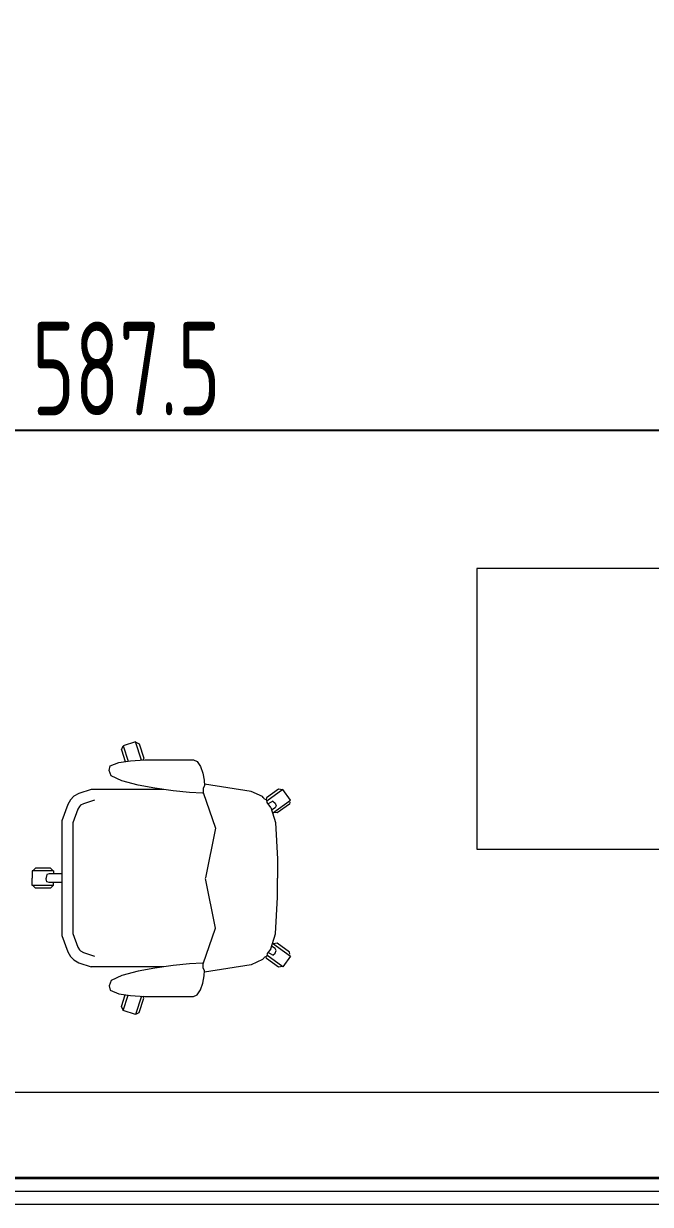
# Model space of a CAD drawing. Extents: x 6529560 to 6558080, y 5579316 to 5588131.
# Drawn here: x 6543796.565 to 6543798.241, y 5579604.228 to 5579607.385 of the extents above; entities that cross this region are included whole.
import ezdxf

# ---------------------------------------------------------------- set-up
doc = ezdxf.new("R2010")
doc.units = 0
doc.header["$MEASUREMENT"] = 0
doc.header["$PDSIZE"] = -5
doc.linetypes.add('ACAD_ISO10W100', pattern=[18, 12, -3, 0, -3])
doc.linetypes.add('GR_SOLID', pattern=[0])
doc.layers.get('0').update_dxf_attribs({"color": 2, "linetype": 'CONTINUOUS', "lineweight": 5})
doc.layers.get('Defpoints').update_dxf_attribs({"linetype": 'CONTINUOUS'})
for name, color, linetype, lineweight in [('arch_meble', 5, 'GR_SOLID', 13), ('arch_osie', 181, 'CONTINUOUS', 5), ('arch_powierzchnia', 6, 'CONTINUOUS', 35), ('arch_sciany dzialowe cienkie na hali', 52, 'CONTINUOUS', 15), ('arch_wymiary', 2, 'CONTINUOUS', 13)]:
    doc.layers.add(name, color=color, linetype=linetype, lineweight=lineweight)
doc.styles.add('ISO8', font='iso8.shx', dxfattribs={"width": 0.7})
doc.styles.add('ROMANS', font='romans.shx', dxfattribs={"width": 0.8})
doc.dimstyles.new('biura', dxfattribs={"dimtxt": 0.25, "dimasz": 0.1, "dimexe": 0.18, "dimexo": 0.0625, "dimgap": 0.04, "dimtad": 1, "dimdec": 1, "dimlfac": 100, "dimzin": 0, "dimdsep": 46, "dimtxsty": 'ISO8', "dimblk": 'ARCHTICK', "dimcen": 0.09, "dimadec": 0, "dimazin": 0, "dimtfac": 1, "dimtdec": 1, "dimtix": 1, "dimtofl": 0, "dimtmove": 0, "dimatfit": 3, "dimldrblk": 'ARCHTICK', "dimfxl": 0.2, "dimfxlon": 1, "dimtolj": 1, "dimtzin": 0, "dimarcsym": 0})
doc.dimstyles.new('D-GB-50', dxfattribs={"dimscale": 50, "dimtxt": 2.5, "dimasz": 2.5, "dimexe": 1, "dimexo": 2, "dimtad": 1, "dimdec": 0, "dimtxsty": 'ROMANS', "dimblk": 'OBLIQUE', "dimcen": 2.5, "dimdle": 1, "dimclrd": 256, "dimclre": 256, "dimclrt": 2, "dimadec": 0, "dimazin": 0, "dimtfac": 1, "dimtdec": 0, "dimtix": 1, "dimtmove": 2, "dimatfit": 3, "dimfxl": 1, "dimarcsym": 0})

# ---------------------------------------------------------------- blocks, each defined once
blk = doc.blocks.new('_ArchTick')
at = {"color": 0, "linetype": 'ByBlock', "const_width": 0.15}
blk.add_lwpolyline([(-0.5, -0.5), (0.5, 0.5)], dxfattribs=at)
blk = doc.blocks.new('*D288')
at = {"layer": 'arch_wymiary', "color": 0, "lineweight": -2, "transparency": 16777216}
for p, q in [((6543793.902183383, 5579606.497695825), (6543793.902183383, 5579606.117695826)), ((6543799.777183797, 5579606.497695825), (6543799.777183797, 5579606.117695826)), ((6543793.902183383, 5579606.297695826), (6543799.777183797, 5579606.297695826))]:
    blk.add_line(p, q, dxfattribs=at)
at = {"layer": 'Defpoints', "color": 0, "transparency": 16777216}
for p in [(6543799.777183797, 5579609.301213698), (6543793.902183383, 5579606.746896117), (6543799.777183797, 5579606.297695826)]:
    blk.add_point(p, dxfattribs=at)
at = {"layer": 'arch_wymiary', "color": 0, "lineweight": -2, "transparency": 16777216, "xscale": 0.1, "yscale": 0.1, "zscale": 0.1, "rotation": 180}
blk.add_blockref('_ArchTick', (6543793.902183383, 5579606.297695826), dxfattribs=at)
at = {"layer": 'arch_wymiary', "color": 0, "lineweight": -2, "transparency": 16777216, "xscale": 0.1, "yscale": 0.1, "zscale": 0.1}
blk.add_blockref('_ArchTick', (6543799.777183797, 5579606.297695826), dxfattribs=at)
at = {"layer": 'arch_wymiary', "color": 0, "transparency": 16777216, "insert": (6543796.83968359, 5579606.462695826), "char_height": 0.25, "attachment_point": 5, "style": 'ISO8'}
blk.add_mtext('\\A1;587.5', dxfattribs=at)
blk = doc.blocks.new('_OBLIQUE')
at = {"color": 0, "linetype": 'ByBlock', "lineweight": -2}
blk.add_line((-0.5, -0.5), (0.5, 0.5), dxfattribs=at)

msp = doc.modelspace()

# ---------------------------------------------------------------- linework, layer by layer
at = {"layer": 'arch_meble'}
for p, q in [((6543796.826667794, 5579605.443490739, 6.604064671682199), (6543796.836981353, 5579605.411748454, 6.604064671682199)), ((6543796.864637792, 5579605.464800738, 6.604064671682199), (6543796.831347793, 5579605.453990738, 6.604064671682199)), ((6543796.831347793, 5579605.453990738, 6.604064671682199), (6543796.844686514, 5579605.4129333, 6.604064671682199)), ((6543796.880607795, 5579605.415660739, 6.604064671682199), (6543796.864637792, 5579605.464800738, 6.604064671682199)), ((6543796.865015111, 5579605.463639722, 6.604064671682199), (6543796.874217794, 5579605.458950738, 6.604064671682199)), ((6543796.874217794, 5579605.458950738, 6.604064671682199), (6543796.886577795, 5579605.42090074, 6.604064671682199)), ((6543796.796817794, 5579605.400000739, 6.604064671682199), (6543796.819307792, 5579605.409030737, 6.604064671682199)), ((6543796.819307792, 5579605.409030737, 6.604064671682199), (6543796.850847794, 5579605.41388074, 6.604064671682199)), ((6543796.850847794, 5579605.41388074, 6.604064671682199), (6543796.889597794, 5579605.416180739, 6.604064671682199)), ((6543796.886577795, 5579605.42090074, 6.604064671682199), (6543796.88400366, 5579605.415848702, 6.604064671682199)), ((6543796.889597794, 5579605.416180739, 6.604064671682199), (6543796.932677794, 5579605.41685074, 6.604064671682199)), ((6543796.932677794, 5579605.41685074, 6.604064671682199), (6543797.019377795, 5579605.416720741, 6.604064671682199)), ((6543797.019377795, 5579605.416720741, 6.604064671682199), (6543797.029177794, 5579605.41216074, 6.604064671682199)), ((6543797.029177794, 5579605.41216074, 6.604064671682199), (6543797.038227795, 5579605.398520742, 6.604064671682199)), ((6543796.793777794, 5579605.388090739, 6.604064671682199), (6543796.796817794, 5579605.400000739, 6.604064671682199)), ((6543796.799147795, 5579605.373610737, 6.604064671682199), (6543796.793777794, 5579605.388090739, 6.604064671682199)), ((6543797.038227795, 5579605.398520742, 6.604064671682199), (6543797.044357795, 5579605.380830741, 6.604064671682199)), ((6543797.044357795, 5579605.380830741, 6.604064671682199), (6543797.048047795, 5579605.36167074, 6.604064671682199)), ((6543796.827327794, 5579605.360660738, 6.604064671682199), (6543796.799147795, 5579605.373610737, 6.604064671682199)), ((6543796.871317794, 5579605.348810739, 6.604064671682199), (6543796.827327794, 5579605.360660738, 6.604064671682199)), ((6543796.915907795, 5579605.34039074, 6.604064671682199), (6543796.871317794, 5579605.348810739, 6.604064671682199)), ((6543797.048957795, 5579605.346920741, 6.604064671682199), (6543797.045387796, 5579605.340410742, 6.604064671682199)), ((6543797.048047795, 5579605.36167074, 6.604064671682199), (6543797.048957795, 5579605.346920741, 6.604064671682199)), ((6543797.173887794, 5579605.331430742, 6.604064671682199), (6543797.048674457, 5579605.35151328, 6.604064671682199)), ((6543796.699317795, 5579605.318860739, 6.604064671682199), (6543796.690167796, 5579605.309710736, 6.604064671682199)), ((6543796.712837794, 5579605.326470739, 6.604064671682199), (6543796.699317795, 5579605.318860739, 6.604064671682199)), ((6543796.745857795, 5579605.336960737, 6.604064671682199), (6543796.712837794, 5579605.326470739, 6.604064671682199)), ((6543796.940066494, 5579605.33696074, 6.604064671682199), (6543796.745857795, 5579605.336960737, 6.604064671682199)), ((6543796.964647796, 5579605.333470738, 6.604064671682199), (6543796.915907795, 5579605.34039074, 6.604064671682199)), ((6543797.008557795, 5579605.328930742, 6.604064671682199), (6543796.964647796, 5579605.333470738, 6.604064671682199)), ((6543797.043127795, 5579605.327070741, 6.604064671682199), (6543797.008557795, 5579605.328930742, 6.604064671682199)), ((6543797.045282741, 5579605.329361505, 6.604064671682199), (6543797.043127795, 5579605.327070741, 6.604064671682199)), ((6543797.045387796, 5579605.340410742, 6.604064671682199), (6543797.044847795, 5579605.33068074, 6.604064671682199)), ((6543797.044847795, 5579605.33068074, 6.604064671682199), (6543797.045282741, 5579605.329361505, 6.604064671682199)), ((6543797.045282741, 5579605.329361505, 6.604064671682199), (6543797.078617797, 5579605.233610742, 6.604064671682199)), ((6543797.203557794, 5579605.317990742, 6.604064671682199), (6543797.173887794, 5579605.331430742, 6.604064671682199)), ((6543797.205652348, 5579605.315975603, 6.604064671682199), (6543797.203557794, 5579605.317990742, 6.604064671682199)), ((6543797.207057795, 5579605.314250742, 6.604064671682199), (6543797.205652348, 5579605.315975603, 6.604064671682199)), ((6543797.207917796, 5579605.311930741, 6.604064671682199), (6543797.207057795, 5579605.314250742, 6.604064671682199)), ((6543797.214097796, 5579605.314730741, 6.604064671682199), (6543797.213280406, 5579605.309544044, 6.604064671682199)), ((6543797.246457796, 5579605.338240743, 6.604064671682199), (6543797.214097796, 5579605.314730741, 6.604064671682199)), ((6543797.257887795, 5579605.337030743, 6.604064671682199), (6543797.215518401, 5579605.306244218, 6.604064671682199)), ((6543797.257221823, 5579605.336546832, 6.604064671682199), (6543797.246457796, 5579605.338240743, 6.604064671682199)), ((6543797.278457796, 5579605.308710744, 6.604064671682199), (6543797.257887795, 5579605.337030743, 6.604064671682199)), ((6543796.683097796, 5579605.297210735, 6.604064671682199), (6543796.666917796, 5579605.253500737, 6.604064671682199)), ((6543796.690167796, 5579605.309710736, 6.604064671682199), (6543796.683097796, 5579605.297210735, 6.604064671682199)), ((6543796.71032046, 5579605.284572841, 6.604064671682199), (6543796.696834712, 5579605.24814131, 6.604064671682199)), ((6543796.714202652, 5579605.291436689, 6.604064671682199), (6543796.71032046, 5579605.284572841, 6.604064671682199)), ((6543796.717569533, 5579605.294803566, 6.604064671682199), (6543796.714202652, 5579605.291436689, 6.604064671682199)), ((6543796.724829684, 5579605.298890085, 6.604064671682199), (6543796.717569533, 5579605.294803566, 6.604064671682199)), ((6543796.754915881, 5579605.308448058, 6.604064671682199), (6543796.724829684, 5579605.298890085, 6.604064671682199)), ((6543797.215107795, 5579605.308730743, 6.604064671682199), (6543797.207917796, 5579605.311930741, 6.604064671682199)), ((6543797.216228422, 5579605.301944503, 6.604064671682199), (6543797.215107795, 5579605.308730743, 6.604064671682199)), ((6543797.226117795, 5579605.288820745, 6.604064671682199), (6543797.216228422, 5579605.301944503, 6.604064671682199)), ((6543797.231897794, 5579605.305850744, 6.604064671682199), (6543797.218782413, 5579605.298555208, 6.604064671682199)), ((6543797.226117795, 5579605.288820745, 6.604064671682199), (6543797.238237796, 5579605.248890744, 6.604064671682199)), ((6543797.237307796, 5579605.288500743, 6.604064671682199), (6543797.228228645, 5579605.28190612, 6.604064671682199)), ((6543797.230629499, 5579605.273956689, 6.604064671682199), (6543797.278457796, 5579605.308710744, 6.604064671682199)), ((6543797.231897794, 5579605.305850744, 6.604064671682199), (6543797.237967795, 5579605.300970744, 6.604064671682199)), ((6543797.240787794, 5579605.293720743, 6.604064671682199), (6543797.237307796, 5579605.288500743, 6.604064671682199)), ((6543797.237967795, 5579605.300970744, 6.604064671682199), (6543797.240787794, 5579605.293720743, 6.604064671682199)), ((6543797.275847796, 5579605.297790742, 6.604064671682199), (6543797.243459421, 5579605.274285256, 6.604064671682199)), ((6543797.276749846, 5579605.303471225, 6.604064671682199), (6543797.275847796, 5579605.297790742, 6.604064671682199)), ((6543796.666917796, 5579605.253500737, 6.604064671682199), (6543796.666917799, 5579604.946548721, 6.604064671682199)), ((6543797.243459421, 5579605.274285256, 6.604064671682199), (6543797.233304152, 5579605.275900204, 6.604064671682199)), ((6543796.696834712, 5579605.24814131, 6.604064671682199), (6543796.696834714, 5579604.95190815, 6.604064671682199)), ((6543797.078617797, 5579605.233610742, 6.604064671682199), (6543797.051497797, 5579605.10063074, 6.604064671682199)), ((6543797.238237796, 5579605.248890744, 6.604064671682199), (6543797.243697797, 5579605.150890744, 6.604064671682199)), ((6543796.596837798, 5579605.126770737, 6.604064671682199), (6543796.589537798, 5579605.119470735, 6.604064671682199)), ((6543796.636837797, 5579605.126770737, 6.604064671682199), (6543796.596837798, 5579605.126770737, 6.604064671682199)), ((6543796.644137797, 5579605.119470736, 6.604064671682199), (6543796.636837797, 5579605.126770737, 6.604064671682199)), ((6543797.243697797, 5579605.150890744, 6.604064671682199), (6543797.244101092, 5579605.100024735, 6.604064671682199)), ((6543796.588307797, 5579605.119470736, 6.604064671682199), (6543796.588307797, 5579605.100024727, 6.604064671682199)), ((6543796.645337797, 5579605.119470736, 6.604064671682199), (6543796.588307797, 5579605.119470736, 6.604064671682199)), ((6543796.588307798, 5579605.08057872, 6.604064671682199), (6543796.588307797, 5579605.100024727, 6.604064671682199)), ((6543796.627597798, 5579605.109450737, 6.604064671682199), (6543796.625617799, 5579605.101930736, 6.604064671682199)), ((6543796.625617799, 5579605.101930736, 6.604064671682199), (6543796.625617799, 5579605.100024727, 6.604064671682199)), ((6543796.625617799, 5579605.09811872, 6.604064671682199), (6543796.625617799, 5579605.100024727, 6.604064671682199)), ((6543796.627597796, 5579605.09059872, 6.604064671682199), (6543796.625617799, 5579605.09811872, 6.604064671682199)), ((6543796.633487799, 5579605.111630737, 6.604064671682199), (6543796.627597798, 5579605.109450737, 6.604064671682199)), ((6543796.666917797, 5579605.111630737, 6.604064671682199), (6543796.633487799, 5579605.111630737, 6.604064671682199)), ((6543796.645337797, 5579605.119470736, 6.604064671682199), (6543796.645337796, 5579605.111630737, 6.604064671682199)), ((6543797.078617799, 5579604.966438725, 6.604064671682199), (6543797.051497797, 5579605.099418724, 6.604064671682199)), ((6543797.243697797, 5579605.049158728, 6.604064671682199), (6543797.244101092, 5579605.100024735, 6.604064671682199)), ((6543796.645337797, 5579605.08057872, 6.604064671682199), (6543796.588307798, 5579605.08057872, 6.604064671682199)), ((6543796.596837799, 5579605.07327872, 6.604064671682199), (6543796.589537797, 5579605.080578719, 6.604064671682199)), ((6543796.636837798, 5579605.07327872, 6.604064671682199), (6543796.596837799, 5579605.07327872, 6.604064671682199)), ((6543796.633487799, 5579605.088418719, 6.604064671682199), (6543796.627597796, 5579605.09059872, 6.604064671682199)), ((6543796.666917797, 5579605.088418722, 6.604064671682199), (6543796.633487799, 5579605.088418719, 6.604064671682199)), ((6543796.644137797, 5579605.08057872, 6.604064671682199), (6543796.636837798, 5579605.07327872, 6.604064671682199)), ((6543796.645337797, 5579605.08057872, 6.604064671682199), (6543796.645337797, 5579605.088418722, 6.604064671682199)), ((6543797.238237799, 5579604.951158727, 6.604064671682199), (6543797.243697797, 5579605.049158728, 6.604064671682199)), ((6543796.666917799, 5579604.946548721, 6.604064671682199), (6543796.6830978, 5579604.90283872, 6.604064671682199)), ((6543796.696834714, 5579604.95190815, 6.604064671682199), (6543796.710320465, 5579604.915476619, 6.604064671682199)), ((6543797.045282748, 5579604.870687963, 6.604064671682199), (6543797.078617799, 5579604.966438725, 6.604064671682199)), ((6543797.2261178, 5579604.911228726, 6.604064671682199), (6543797.238237799, 5579604.951158727, 6.604064671682199)), ((6543796.710320465, 5579604.915476619, 6.604064671682199), (6543796.714202658, 5579604.908612771, 6.604064671682199)), ((6543796.714202658, 5579604.908612771, 6.604064671682199), (6543796.717569534, 5579604.905245893, 6.604064671682199)), ((6543796.717569534, 5579604.905245893, 6.604064671682199), (6543796.724829686, 5579604.901159371, 6.604064671682199)), ((6543797.2261178, 5579604.911228726, 6.604064671682199), (6543797.216228423, 5579604.898104967, 6.604064671682199)), ((6543797.237307799, 5579604.911548726, 6.604064671682199), (6543797.228228649, 5579604.918143347, 6.604064671682199)), ((6543797.230629503, 5579604.926092782, 6.604064671682199), (6543797.278457802, 5579604.891338727, 6.604064671682199)), ((6543797.243459425, 5579604.925764215, 6.604064671682199), (6543797.233304156, 5579604.924149266, 6.604064671682199)), ((6543797.2407878, 5579604.906328727, 6.604064671682199), (6543797.237307799, 5579604.911548726, 6.604064671682199)), ((6543797.2379678, 5579604.899078727, 6.604064671682199), (6543797.2407878, 5579604.906328727, 6.604064671682199)), ((6543797.2758478, 5579604.902258727, 6.604064671682199), (6543797.243459425, 5579604.925764215, 6.604064671682199)), ((6543796.6830978, 5579604.90283872, 6.604064671682199), (6543796.690167801, 5579604.890338722, 6.604064671682199)), ((6543796.690167801, 5579604.890338722, 6.604064671682199), (6543796.699317799, 5579604.881188721, 6.604064671682199)), ((6543796.699317799, 5579604.881188721, 6.604064671682199), (6543796.712837799, 5579604.873578722, 6.604064671682199)), ((6543796.712837799, 5579604.873578722, 6.604064671682199), (6543796.7458578, 5579604.863088722, 6.604064671682199)), ((6543796.724829686, 5579604.901159371, 6.604064671682199), (6543796.754915887, 5579604.891601401, 6.604064671682199)), ((6543797.0431278, 5579604.872978725, 6.604064671682199), (6543797.008557799, 5579604.871118725, 6.604064671682199)), ((6543797.045282748, 5579604.870687963, 6.604064671682199), (6543797.0431278, 5579604.872978725, 6.604064671682199)), ((6543797.203557801, 5579604.882058728, 6.604064671682199), (6543797.1738878, 5579604.868618726, 6.604064671682199)), ((6543797.205652354, 5579604.884073867, 6.604064671682199), (6543797.203557801, 5579604.882058728, 6.604064671682199)), ((6543797.2070578, 5579604.885798728, 6.604064671682199), (6543797.205652354, 5579604.884073867, 6.604064671682199)), ((6543797.2079178, 5579604.888118726, 6.604064671682199), (6543797.2070578, 5579604.885798728, 6.604064671682199)), ((6543797.215107799, 5579604.891318727, 6.604064671682199), (6543797.2079178, 5579604.888118726, 6.604064671682199)), ((6543797.2140978, 5579604.885318725, 6.604064671682199), (6543797.213280412, 5579604.890505424, 6.604064671682199)), ((6543797.2464578, 5579604.861808727, 6.604064671682199), (6543797.2140978, 5579604.885318725, 6.604064671682199)), ((6543797.216228423, 5579604.898104967, 6.604064671682199), (6543797.215107799, 5579604.891318727, 6.604064671682199)), ((6543797.257887801, 5579604.863018727, 6.604064671682199), (6543797.215518403, 5579604.893805251, 6.604064671682199)), ((6543797.231897801, 5579604.894198728, 6.604064671682199), (6543797.218782418, 5579604.901494262, 6.604064671682199)), ((6543797.231897801, 5579604.894198728, 6.604064671682199), (6543797.2379678, 5579604.899078727, 6.604064671682199)), ((6543797.278457802, 5579604.891338727, 6.604064671682199), (6543797.257887801, 5579604.863018727, 6.604064671682199)), ((6543797.276749851, 5579604.896578245, 6.604064671682199), (6543797.2758478, 5579604.902258727, 6.604064671682199)), ((6543796.940066498, 5579604.863088724, 6.604064671682199), (6543796.7458578, 5579604.863088722, 6.604064671682199)), ((6543796.871317801, 5579604.851238723, 6.604064671682199), (6543796.8273278, 5579604.839388722, 6.604064671682199)), ((6543796.915907801, 5579604.859658724, 6.604064671682199), (6543796.871317801, 5579604.851238723, 6.604064671682199)), ((6543796.964647801, 5579604.866578725, 6.604064671682199), (6543796.915907801, 5579604.859658724, 6.604064671682199)), ((6543797.008557799, 5579604.871118725, 6.604064671682199), (6543796.964647801, 5579604.866578725, 6.604064671682199)), ((6543797.044847799, 5579604.869368723, 6.604064671682199), (6543797.045282748, 5579604.870687963, 6.604064671682199)), ((6543797.0453878, 5579604.859638724, 6.604064671682199), (6543797.044847799, 5579604.869368723, 6.604064671682199)), ((6543797.0489578, 5579604.853128724, 6.604064671682199), (6543797.0453878, 5579604.859638724, 6.604064671682199)), ((6543797.048047799, 5579604.838378725, 6.604064671682199), (6543797.0489578, 5579604.853128724, 6.604064671682199)), ((6543797.1738878, 5579604.868618726, 6.604064671682199), (6543797.048674463, 5579604.848536185, 6.604064671682199)), ((6543797.257221826, 5579604.863502637, 6.604064671682199), (6543797.2464578, 5579604.861808727, 6.604064671682199)), ((6543796.799147801, 5579604.82643872, 6.604064671682199), (6543796.793777801, 5579604.811958723, 6.604064671682199)), ((6543796.793777801, 5579604.811958723, 6.604064671682199), (6543796.796817801, 5579604.800048722, 6.604064671682199)), ((6543796.8273278, 5579604.839388722, 6.604064671682199), (6543796.799147801, 5579604.82643872, 6.604064671682199)), ((6543797.038227801, 5579604.801528725, 6.604064671682199), (6543797.0443578, 5579604.819218724, 6.604064671682199)), ((6543797.0443578, 5579604.819218724, 6.604064671682199), (6543797.048047799, 5579604.838378725, 6.604064671682199)), ((6543796.796817801, 5579604.800048722, 6.604064671682199), (6543796.8193078, 5579604.791018723, 6.604064671682199)), ((6543796.8193078, 5579604.791018723, 6.604064671682199), (6543796.850847801, 5579604.786168721, 6.604064671682199)), ((6543796.826667801, 5579604.756558725, 6.604064671682199), (6543796.83698136, 5579604.788301006, 6.604064671682199)), ((6543796.831347801, 5579604.746058723, 6.604064671682199), (6543796.844686522, 5579604.787116161, 6.604064671682199)), ((6543796.850847801, 5579604.786168721, 6.604064671682199), (6543796.889597801, 5579604.783868723, 6.604064671682199)), ((6543796.880607801, 5579604.784388723, 6.604064671682199), (6543796.864637802, 5579604.735248725, 6.604064671682199)), ((6543796.874217802, 5579604.741098722, 6.604064671682199), (6543796.8865778, 5579604.779148723, 6.604064671682199)), ((6543796.8865778, 5579604.779148723, 6.604064671682199), (6543796.884003666, 5579604.784200762, 6.604064671682199)), ((6543796.889597801, 5579604.783868723, 6.604064671682199), (6543796.932677801, 5579604.783198724, 6.604064671682199)), ((6543796.932677801, 5579604.783198724, 6.604064671682199), (6543797.0193778, 5579604.783328726, 6.604064671682199)), ((6543797.0193778, 5579604.783328726, 6.604064671682199), (6543797.029177802, 5579604.787888725, 6.604064671682199)), ((6543797.029177802, 5579604.787888725, 6.604064671682199), (6543797.038227801, 5579604.801528725, 6.604064671682199)), ((6543796.831605617, 5579604.746852299, 6.604064671682199), (6543796.826667801, 5579604.756558725, 6.604064671682199)), ((6543796.864637802, 5579604.735248725, 6.604064671682199), (6543796.831347801, 5579604.746058723, 6.604064671682199)), ((6543796.865015121, 5579604.736409737, 6.604064671682199), (6543796.874217802, 5579604.741098722, 6.604064671682199))]:
    msp.add_line(p, q, dxfattribs=at)
msp.add_lwpolyline([(6543799.77720805, 5579605.92769129), (6543797.777208051, 5579605.92769129), (6543797.777208051, 5579605.177691291), (6543799.77720805, 5579605.177691291)], close=True, dxfattribs=at)
at = {"layer": 'arch_meble', "elevation": 6.604064671682199}
msp.add_lwpolyline([(6543796.826667794, 5579605.443490739), (6543796.831347793, 5579605.453990738)], dxfattribs=at)
at = {"layer": 'arch_osie', "linetype": 'ACAD_ISO10W100', "ltscale": 0.3, "extrusion": (-4.9483178e-09, -8.026501e-10, 1)}
msp.add_lwpolyline([(6543740.4840854, 5579604.527648018), (6543858.104664291, 5579604.5276493)], dxfattribs=at)
at = {"layer": 'arch_powierzchnia'}
msp.add_lwpolyline([(6543793.902187871, 5579609.202012318), (6543799.777212555, 5579609.202011576), (6543799.777208049, 5579604.627641515), (6543799.499691925, 5579604.627641515), (6543799.499691925, 5579604.627641515), (6543799.099691925, 5579604.627641515), (6543799.099691925, 5579604.297651766), (6543793.902183383, 5579604.297651766)], close=True, dxfattribs=at)
at = {"layer": 'arch_sciany dzialowe cienkie na hali'}
msp.add_lwpolyline([(6543793.49969182, 5579604.297651766), (6543799.099691925, 5579604.297651766), (6543799.099691925, 5579604.227647974), (6543793.49969182, 5579604.227647974)], close=True, dxfattribs=at)
msp.add_lwpolyline([(6543793.49969182, 5579604.26264987), (6543799.099691925, 5579604.262649869)], dxfattribs=at)

# ---------------------------------------------------------------- dimensions: what is measured, and where the dimension line sits
at = {"layer": 'arch_wymiary'}
dim = msp.add_linear_dim(base=(6543799.777183797, 5579606.297695826), p1=(6543793.902183383, 5579606.746896117, 7.228537000605914), p2=(6543799.777183797, 5579609.301213698, 14.57780697801182), dimstyle='biura', dxfattribs=at)
dim.commit()
dim.dimension.update_dxf_attribs({"geometry": '*D288', "text_midpoint": (6543796.83968359, 5579606.462695826)})

# ---------------------------------------------------------------- leaders
at = {"color": 1}
msp.add_leader([(6543788.858376611, 5579497.696539732, -27.82502043707615), (6543789.695716388, 5579499.196916517, -27.82502043707615), (6543797.270608837, 5579499.196916517, -27.82502043707615)], dimstyle='D-GB-50', override={"dimclrd": 0}, dxfattribs=at)

doc.saveas('drawing.dxf')
